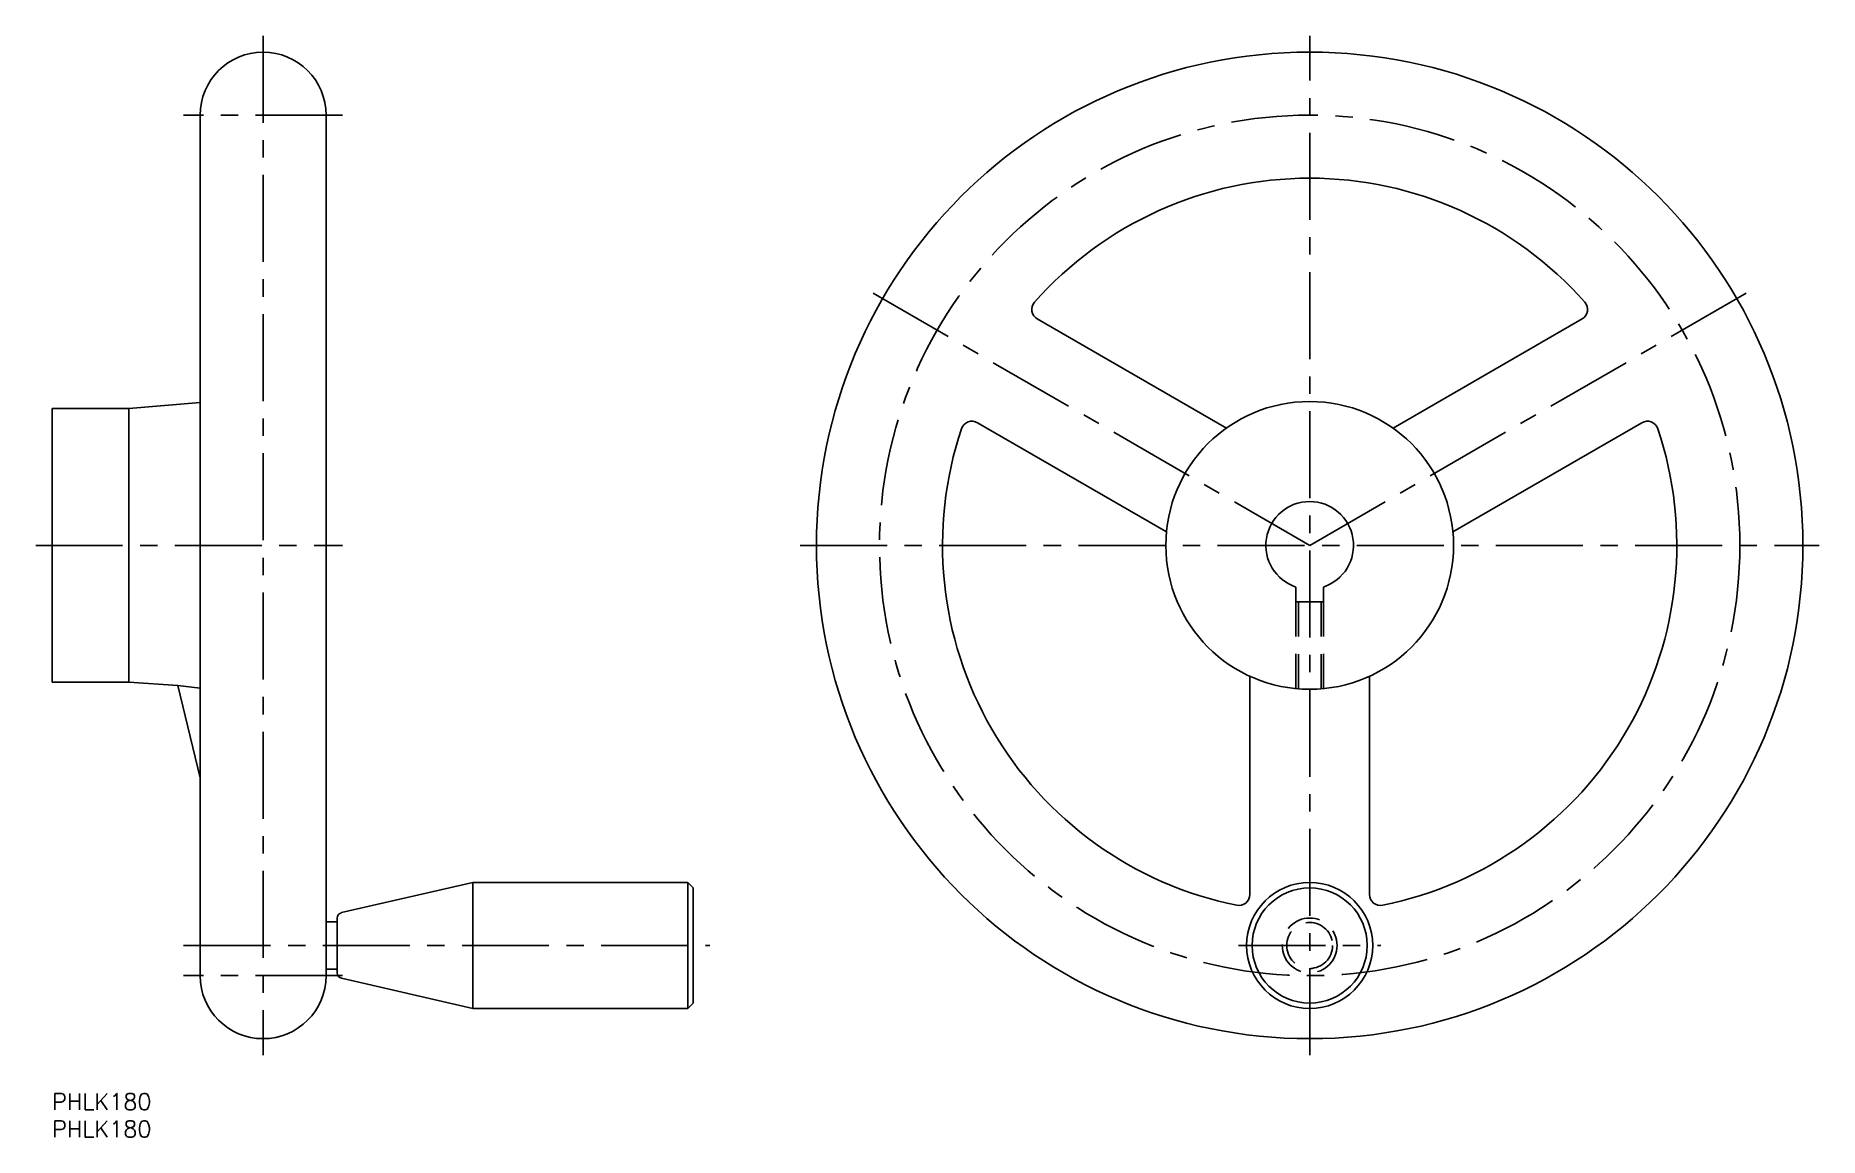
# Model space of a CAD drawing. Extents: x -3 to 322, y -8 to 193.
import ezdxf

# ---------------------------------------------------------------- set-up
doc = ezdxf.new("R2010")
doc.units = 0
doc.header["$LTSCALE"] = 0.5
doc.linetypes.add('CENTER', pattern=[50.8, 31.75, -6.35, 6.35, -6.35])
doc.linetypes.add('DASHED', pattern=[19.05, 12.7, -6.35])
for name, color, linetype in [('MSM_CENTER', 1, 'CENTER'), ('MSM_CONTINUOUS', 7, 'CONTINUOUS'), ('MSM_DASHED', 4, 'DASHED'), ('MSM_PART_NUMBER', 7, 'CONTINUOUS')]:
    doc.layers.add(name, color=color, linetype=linetype)
doc.styles.get("Standard").update_dxf_attribs({"font": 'txt.shx', "height": 3, "bigfont": 'bigfont.shx'})

# ---------------------------------------------------------------- blocks, each defined once
blk = doc.blocks.new('*U4')
at = {"layer": 'MSM_PART_NUMBER'}
blk.add_text('PHLK180', height=3, dxfattribs=at).set_placement((0, -3))
blk = doc.blocks.new('*U5')
at = {"layer": 'MSM_PART_NUMBER'}
blk.add_text('PHLK180', height=3, dxfattribs=at).set_placement((0, -8))

msp = doc.modelspace()

# ---------------------------------------------------------------- linework, layer by layer
at = {"layer": 'MSM_CENTER'}
for p, q in [((38.5, 193), (38.5, 7)), ((229.49, 7), (229.49, 193)), ((53, 178.5), (24, 178.5)), ((229.49, 100), (149.82, 146)), ((229.49, 100), (309.17, 146)), ((-3, 100), (53, 100)), ((136.49, 100), (322.49, 100)), ((24, 27), (120, 27)), ((216.49, 27), (242.49, 27)), ((53, 21.5), (24, 21.5))]:
    msp.add_line(p, q, dxfattribs=at)
msp.add_circle((229.49, 100), 78.5, dxfattribs=at)
at = {"layer": 'MSM_CONTINUOUS'}
for p, q in [((27, 21.5), (27, 178.5)), ((50, 178.5), (50, 21.5)), ((179.79, 141.31), (214.29, 121.4)), ((244.7, 121.4), (279.2, 141.31)), ((0, 75.05), (0, 124.95)), ((0, 124.95), (14, 124.95)), ((14, 124.95), (27, 126.07)), ((14, 75.05), (14, 124.95)), ((203.36, 102.47), (168.86, 122.39)), ((290.12, 122.39), (255.63, 102.47)), ((226.99, 89.7), (226.99, 92.4)), ((231.99, 92.4), (231.99, 89.7)), ((231.99, 89.7), (226.99, 89.7)), ((14, 75.05), (0, 75.05)), ((22.94, 74.41), (14, 75.05)), ((218.57, 36.3), (218.57, 76.13)), ((240.42, 76.13), (240.42, 36.3)), ((27, 57.61), (22.94, 74.41)), ((22.94, 74.41), (27, 73.93)), ((52.83, 32.99), (76.8, 38.5)), ((76.8, 38.5), (116, 38.5)), ((76.8, 38.5), (76.8, 15.5)), ((116, 38.5), (116, 15.5)), ((116, 38.5), (117, 37.5)), ((117, 37.5), (117, 16.5)), ((50, 31.3), (52, 31.3)), ((52, 22), (52, 32)), ((52, 22.7), (50, 22.7)), ((76.8, 15.5), (52.83, 21.01)), ((117, 16.5), (116, 15.5)), ((116, 15.5), (76.8, 15.5))]:
    msp.add_line(p, q, dxfattribs=at)
for centre, radius in [((229.49, 100), 90), ((229.49, 100), 26.25), ((229.49, 27), 11.5), ((229.49, 27), 10.5)]:
    msp.add_circle(centre, radius, dxfattribs=at)
for centre, radius, start, end in [((38.5, 178.5), 11.5, 0, 180), ((229.49, 100), 67, 41.4695, 138.5305), ((180.79, 143.04), 2, 138.5305, 240), ((278.2, 143.04), 2, 300, 41.4695), ((229.49, 100), 67, 161.4695, 258.5305), ((167.86, 120.66), 2, 60, 161.4695), ((229.49, 100), 67, 281.4695, 18.5305), ((291.12, 120.66), 2, 18.5305, 120), ((229.49, 100), 8, 288.21, 251.79), ((216.57, 36.3), 2, 258.5305, 0), ((242.42, 36.3), 2, 180, 281.4695), ((53, 32), 1, 99.5078, 180), ((38.5, 21.5), 11.5, 180, 0), ((53, 22), 1, 180, 260.4922)]:
    msp.add_arc(centre, radius, start, end, dxfattribs=at)
at = {"layer": 'MSM_DASHED'}
for p, q in [((226.99, 73.87), (226.99, 89.7)), ((227.43, 89.7), (227.43, 73.83)), ((231.56, 89.7), (231.56, 73.83)), ((231.99, 73.87), (231.99, 89.7))]:
    msp.add_line(p, q, dxfattribs=at)
for radius in [5, 4.19]:
    msp.add_circle((229.49, 27), radius, dxfattribs=at)

# ---------------------------------------------------------------- block references
at = {"layer": 'MSM_CONTINUOUS'}
for name in ['*U4', '*U5']:
    msp.add_blockref(name, (0, 0), dxfattribs=at)

doc.saveas('drawing.dxf')
